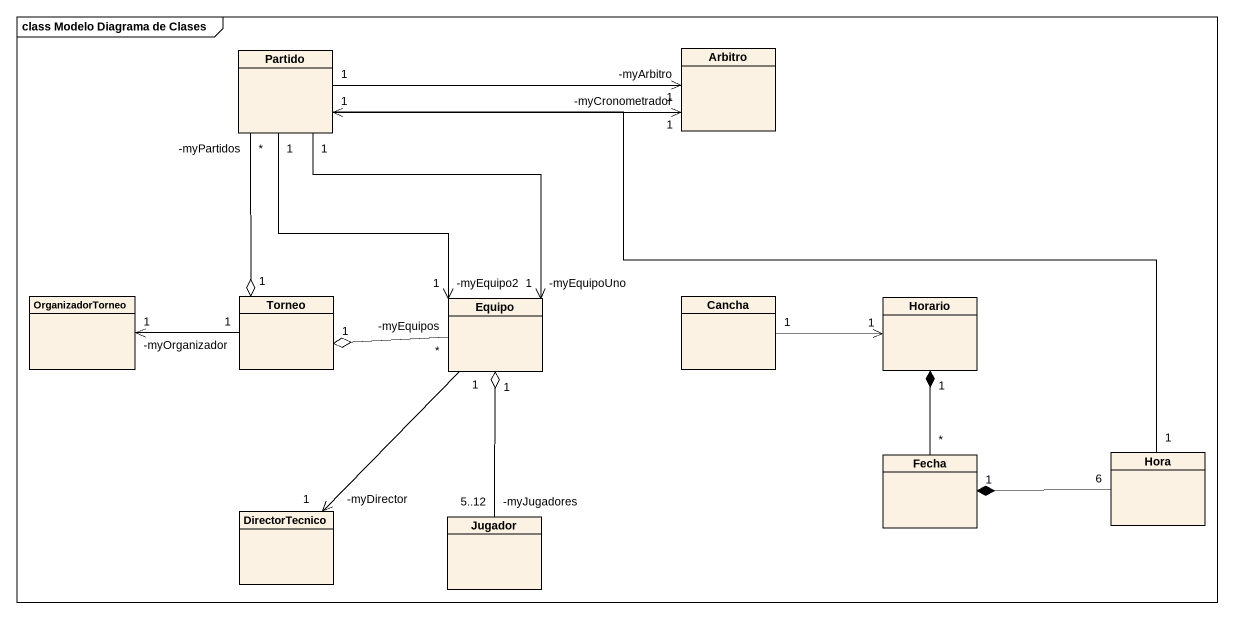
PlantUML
@startuml
mainframe class Modelo Diagrama de Clases
hide circle
hide empty members
class Partido
class Arbitro
class OrganizadorTorneo
class Torneo
class Equipo
class Cancha
class Horario
class Fecha
class Hora
class DirectorTecnico
class Jugador
Partido "1" -right-> "-myCronometrador\n1" Arbitro
Partido "1" -right-> "-myArbitro\n1" Arbitro
Partido "-myPartidos\n*" --o "1" Torneo
Partido "1" --> "-myEquipo2\n1" Equipo
Partido "1" --> "-myEquipoUno\n1" Equipo
Torneo "1" -left-> "-myOrganizador\n1" OrganizadorTorneo
Equipo "-myEquipos\n*" -left-o "1" Torneo
Equipo "1" --> "-myDirector\n1" DirectorTecnico
Cancha "1" -right-> "1" Horario
Fecha "*" -up-* "1" Horario
Hora "1" -left-> Partido
Hora "6" -left-* "1" Fecha
Jugador "-myJugadores\n5..12" -up-o "1" Equipo
@enduml
